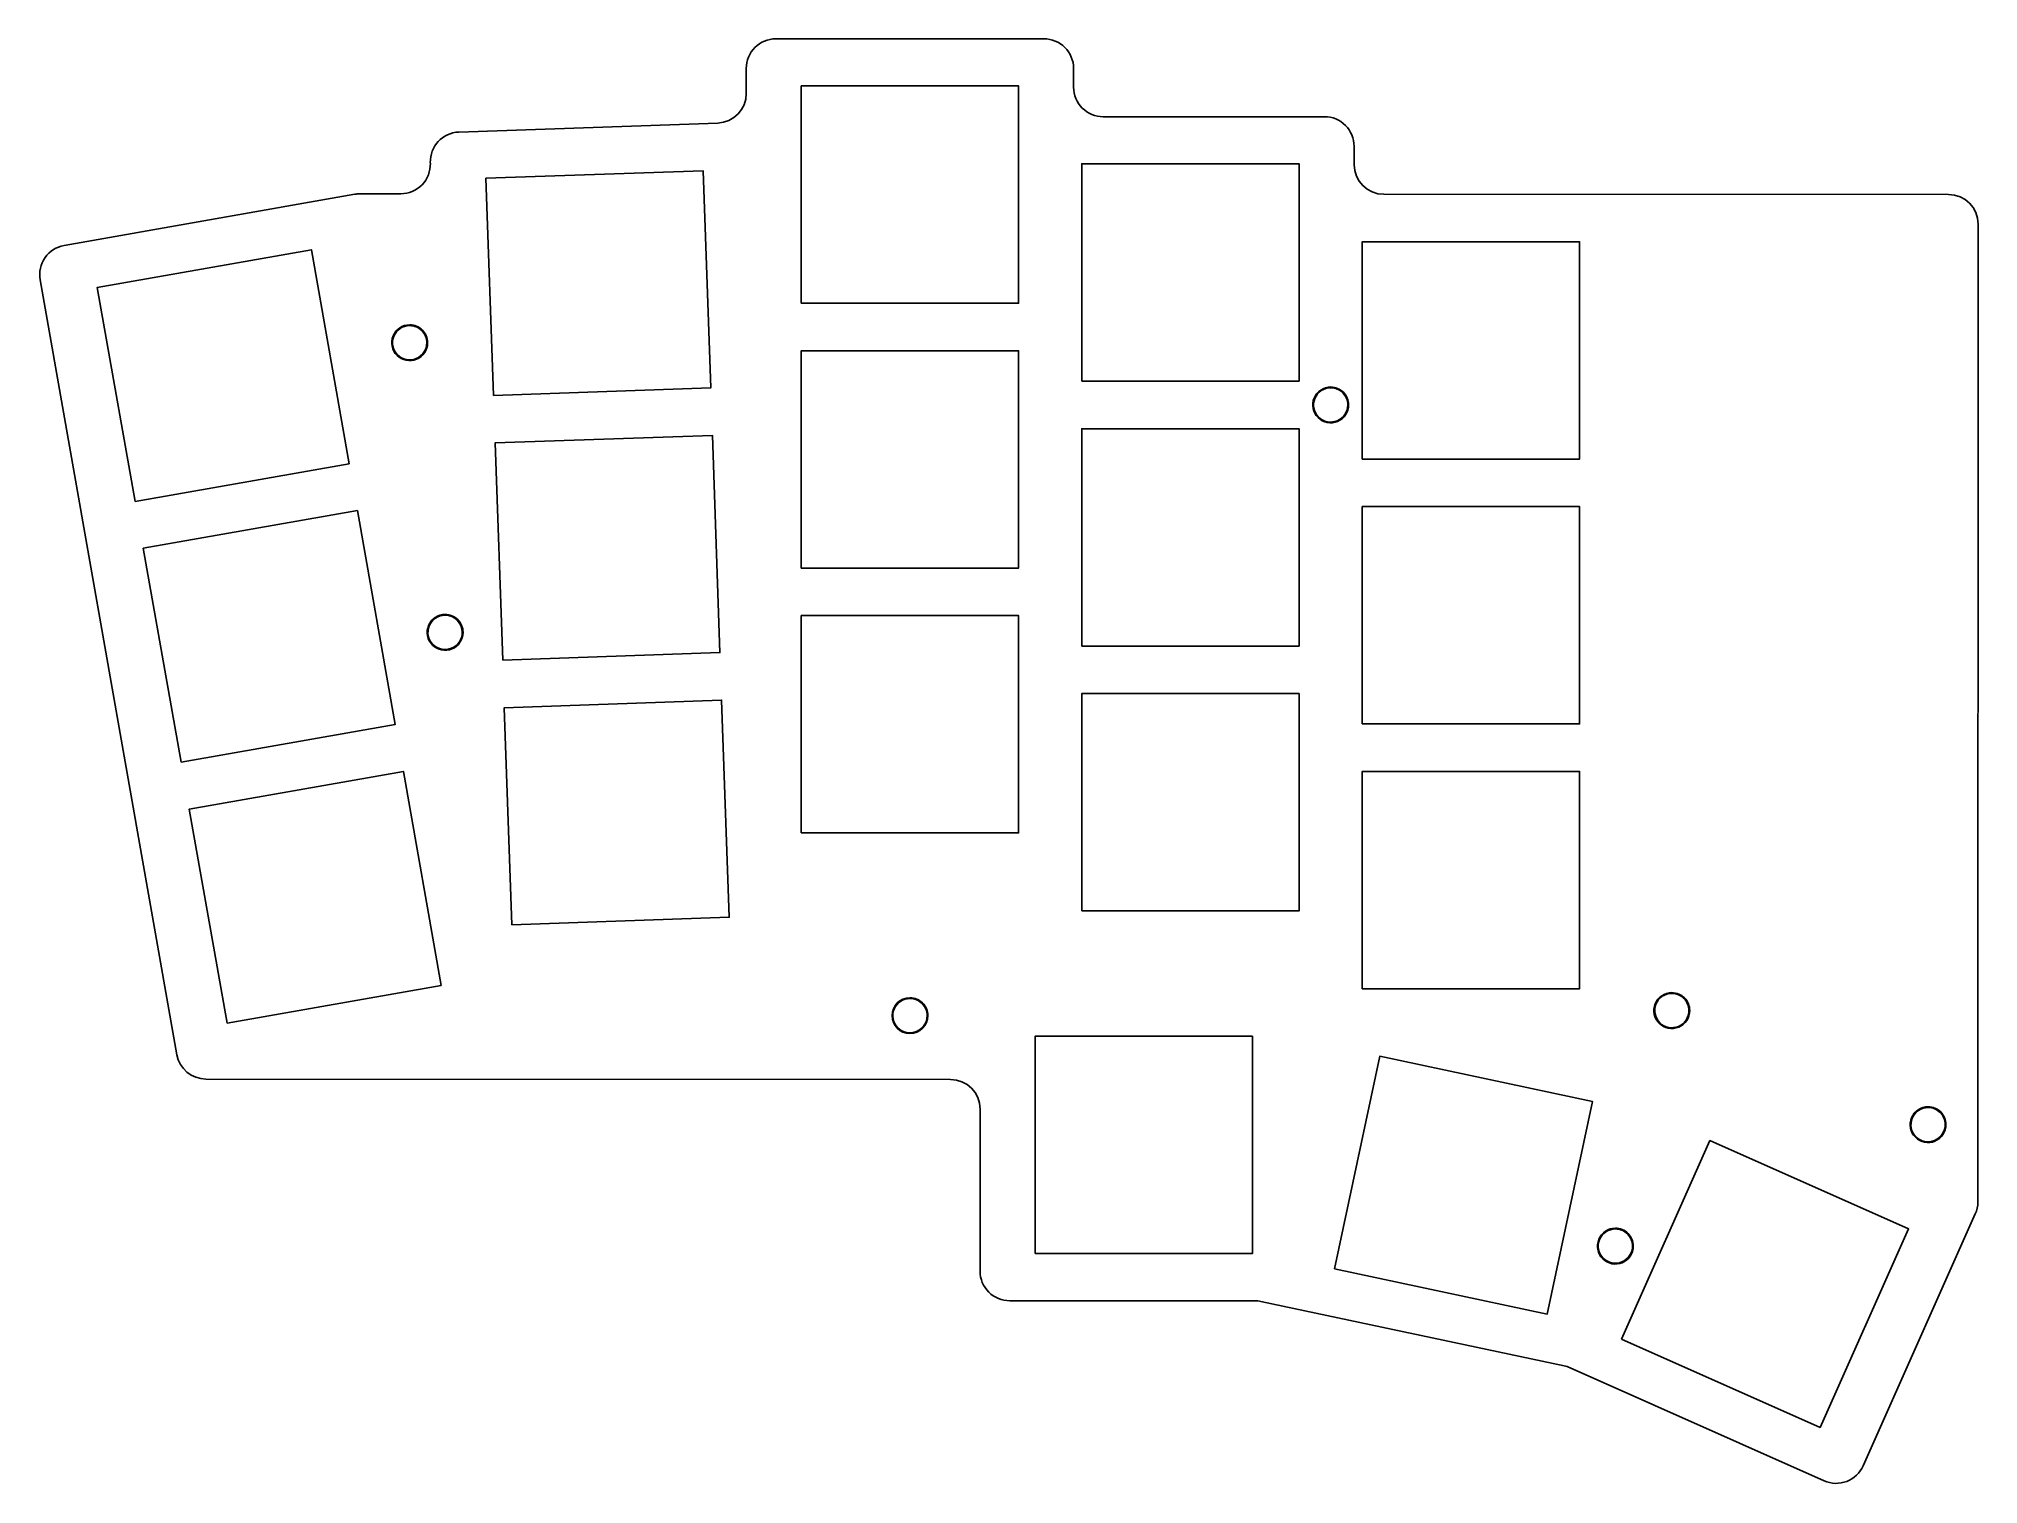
# Model space of a CAD drawing. Header units: millimetres. Extents: x 0 to 124, y 0 to 93.
import ezdxf

# ---------------------------------------------------------------- set-up
doc = ezdxf.new("R2010")
doc.units = ezdxf.units.MM
doc.layers.get('0').update_dxf_attribs({"linetype": 'CONTINUOUS'})

msp = doc.modelspace()

# ---------------------------------------------------------------- linework, layer by layer
at = {"color": 7}
for points in [[(64.518005, 92.796315), (47.318004, 92.796315)], [(45.418004, 90.896315), (45.418004, 89.288215)], [(66.418005, 89.696315), (66.418005, 90.896315)], [(26.973702, 86.809315), (43.584303, 87.389415)], [(68.318005, 87.796315), (82.518007, 87.796315)], [(84.418007, 84.715515), (84.418007, 85.896315)], [(25.141202, 84.844215), (25.142202, 84.813515)], [(20.291002, 82.819615), (1.6453, 79.531914)], [(20.621902, 82.848515), (23.242502, 82.847115)], [(86.317007, 82.815515), (122.56831, 82.797315)], [(124.46731, 80.896614), (124.44541, 18.141109)], [(0.1041, 77.330814), (8.874501, 27.59161)], [(58.518905, 25.99731), (10.744701, 26.02151)], [(60.418005, 24.09731), (60.418005, 13.696309)], [(117.083409, 1.202408), (124.28121, 17.369009)], [(62.318005, 11.796309), (78.047806, 11.796309)], [(78.442806, 11.754809), (97.896108, 7.619909)], [(98.273808, 7.497109), (114.574809, 0.239508)]]:
    msp.add_lwpolyline(points, dxfattribs=at)
for points in [[(48.943004, 75.821314), (62.893005, 75.821314), (62.893005, 89.771315), (48.943004, 89.771315)], [(66.943005, 70.821314), (80.893006, 70.821314), (80.893006, 84.771315), (66.943005, 84.771315)], [(29.190102, 69.901414), (43.131703, 70.388214), (42.644803, 84.329715), (28.703302, 83.842915)], [(84.943007, 65.821313), (98.893008, 65.821313), (98.893008, 79.771314), (84.943007, 79.771314)], [(6.1933, 63.096913), (19.931402, 65.519313), (17.509001, 79.257414), (3.7709, 76.835014)], [(23.816602, 74.437014)], [(23.816602, 74.437014)], [(23.816602, 74.387014)], [(23.816602, 74.387014)], [(23.816602, 74.387014)], [(23.816602, 74.387014)], [(48.943004, 58.821313), (62.893005, 58.821313), (62.893005, 72.771314), (48.943004, 72.771314)], [(82.918007, 70.446314)], [(82.918007, 70.446314)], [(82.918007, 70.396314)], [(82.918007, 70.396314)], [(82.918007, 70.396314)], [(82.918007, 70.396314)], [(29.783402, 52.911712), (43.724904, 53.398612), (43.238103, 67.340113), (29.296602, 66.853313)], [(66.943005, 53.821312), (80.893006, 53.821312), (80.893006, 67.771313), (66.943005, 67.771313)], [(9.145301, 46.355212), (22.883402, 48.777612), (20.461002, 62.515713), (6.723001, 60.093313)], [(84.943007, 48.821312), (98.893008, 48.821312), (98.893008, 62.771313), (84.943007, 62.771313)], [(26.088802, 55.849213)], [(26.088802, 55.849213)], [(26.088802, 55.799213)], [(26.088802, 55.799213)], [(26.088802, 55.799213)], [(26.088802, 55.799213)], [(48.943004, 41.821311), (62.893005, 41.821311), (62.893005, 55.771312), (48.943004, 55.771312)], [(30.376702, 35.922111), (44.318204, 36.409011), (43.831404, 50.350512), (29.889902, 49.863612)], [(66.943005, 36.821311), (80.893006, 36.821311), (80.893006, 50.771312), (66.943005, 50.771312)], [(12.097401, 29.61351), (25.835402, 32.035911), (23.413002, 45.773912), (9.675001, 43.351511)], [(84.943007, 31.821311), (98.893008, 31.821311), (98.893008, 45.771312), (84.943007, 45.771312)], [(55.918004, 31.246311)], [(55.918004, 31.246311)], [(55.918004, 31.196311)], [(55.918004, 31.196311)], [(55.918004, 31.196311)], [(55.918004, 31.196311)], [(104.806708, 31.572011)], [(104.806708, 31.572011)], [(104.806708, 31.522011)], [(104.806708, 31.522011)], [(104.806708, 31.522011)], [(104.806708, 31.522011)], [(63.943005, 14.821309), (77.893006, 14.821309), (77.893006, 28.77131), (63.943005, 28.77131)], [(83.163807, 13.843909), (96.809008, 10.943509), (99.709408, 24.58871), (86.064207, 27.48911)], [(121.25051, 24.25071)], [(121.25051, 24.25071)], [(121.25051, 24.20071)], [(121.25051, 24.20071)], [(121.25051, 24.20071)], [(121.25051, 24.20071)], [(101.576708, 9.337909), (114.320709, 3.663908), (119.99471, 16.407809), (107.250709, 22.08181)], [(101.186208, 16.453709)], [(101.186208, 16.453709)], [(101.186208, 16.403709)], [(101.186208, 16.403709)], [(101.186208, 16.403709)], [(101.186208, 16.403709)]]:
    msp.add_lwpolyline(points, close=True, dxfattribs=at)
for points in [[(45.974501, 92.239818), (45.618182, 91.883499), (45.418004, 91.400227), (45.418004, 90.896315)], [(47.318004, 92.796315), (46.814092, 92.796315), (46.33082, 92.596137), (45.974501, 92.239818)], [(65.861508, 92.239818), (65.505189, 92.596137), (65.021917, 92.796315), (64.518005, 92.796315)], [(66.418005, 90.896315), (66.418005, 91.400227), (66.217827, 91.883499), (65.861508, 92.239818)], [(66.418005, 89.696315), (66.418005, 89.192404), (66.618183, 88.709131), (66.974502, 88.352812)], [(43.584303, 87.389415), (44.6072, 87.42513), (45.417981, 88.264695), (45.418004, 89.288215)], [(66.974502, 88.352812), (67.330822, 87.996493), (67.814094, 87.796315), (68.318005, 87.796315)], [(83.86151, 87.239818), (83.50519, 87.596137), (83.021918, 87.796315), (82.518007, 87.796315)], [(84.418007, 85.896315), (84.418007, 86.400226), (84.217829, 86.883499), (83.86151, 87.239818)], [(26.973702, 86.809315), (25.925034, 86.772675), (25.10461, 85.892884), (25.141202, 84.844215)], [(24.609906, 83.426951), (24.968154, 83.797757), (25.160321, 84.298235), (25.142302, 84.813515)], [(84.418007, 84.715515), (84.418007, 83.666564), (85.268056, 82.816067), (86.317007, 82.815515)], [(23.242502, 82.847115), (23.758097, 82.846854), (24.251659, 83.056145), (24.609906, 83.426951)], [(20.621902, 82.848515), (20.510969, 82.84856), (20.400246, 82.838889), (20.291002, 82.819615)], [(124.46731, 80.896614), (124.467697, 81.945839), (123.617534, 82.796762), (122.56831, 82.797315)], [(0.418831, 78.750562), (0.129799, 78.337774), (0.016587, 77.827075), (0.1041, 77.330814)], [(1.6453, 79.531914), (1.149038, 79.444411), (0.707863, 79.163349), (0.418831, 78.750562)], [(22.75414, 73.7271), (22.576142, 73.297374), (22.674531, 72.802739), (23.003429, 72.473841)], [(22.75414, 73.7271), (22.576142, 73.297374), (22.674531, 72.802739), (23.003429, 72.473841)], [(22.800334, 73.707966), (22.630075, 73.296924), (22.724187, 72.823794), (23.038784, 72.509196)], [(22.800334, 73.707966), (22.630075, 73.296924), (22.724187, 72.823794), (23.038784, 72.509196)], [(22.800334, 73.707966), (22.630075, 73.296924), (22.724187, 72.823794), (23.038784, 72.509196)], [(22.800334, 73.707966), (22.630075, 73.296924), (22.724187, 72.823794), (23.038784, 72.509196)], [(23.816602, 74.437014), (23.35147, 74.437014), (22.932139, 74.156825), (22.75414, 73.7271)], [(23.816602, 74.437014), (23.35147, 74.437014), (22.932139, 74.156825), (22.75414, 73.7271)], [(23.816602, 74.387014), (23.371693, 74.387014), (22.970593, 74.119008), (22.800334, 73.707966)], [(23.816602, 74.387014), (23.371693, 74.387014), (22.970593, 74.119008), (22.800334, 73.707966)], [(23.816602, 74.387014), (23.371693, 74.387014), (22.970593, 74.119008), (22.800334, 73.707966)], [(23.816602, 74.387014), (23.371693, 74.387014), (22.970593, 74.119008), (22.800334, 73.707966)], [(24.629775, 74.100187), (24.414108, 74.315854), (24.121601, 74.437014), (23.816602, 74.437014)], [(24.629775, 74.100187), (24.414108, 74.315854), (24.121601, 74.437014), (23.816602, 74.437014)], [(24.594419, 74.064831), (24.388129, 74.271121), (24.10834, 74.387014), (23.816602, 74.387014)], [(24.594419, 74.064831), (24.388129, 74.271121), (24.10834, 74.387014), (23.816602, 74.387014)], [(24.594419, 74.064831), (24.388129, 74.271121), (24.10834, 74.387014), (23.816602, 74.387014)], [(24.594419, 74.064831), (24.388129, 74.271121), (24.10834, 74.387014), (23.816602, 74.387014)], [(24.916602, 73.287014), (24.916602, 73.578752), (24.800709, 73.858541), (24.594419, 74.064831)], [(24.916602, 73.287014), (24.916602, 73.578752), (24.800709, 73.858541), (24.594419, 74.064831)], [(24.916602, 73.287014), (24.916602, 73.578752), (24.800709, 73.858541), (24.594419, 74.064831)], [(24.916602, 73.287014), (24.916602, 73.578752), (24.800709, 73.858541), (24.594419, 74.064831)], [(24.966602, 73.287014), (24.966602, 73.592013), (24.845442, 73.88452), (24.629775, 74.100187)], [(24.966602, 73.287014), (24.966602, 73.592013), (24.845442, 73.88452), (24.629775, 74.100187)], [(23.003429, 72.473841), (23.332327, 72.144943), (23.826962, 72.046554), (24.256688, 72.224552)], [(23.003429, 72.473841), (23.332327, 72.144943), (23.826962, 72.046554), (24.256688, 72.224552)], [(23.038784, 72.509196), (23.353382, 72.194599), (23.826512, 72.100487), (24.237554, 72.270746)], [(23.038784, 72.509196), (23.353382, 72.194599), (23.826512, 72.100487), (24.237554, 72.270746)], [(23.038784, 72.509196), (23.353382, 72.194599), (23.826512, 72.100487), (24.237554, 72.270746)], [(23.038784, 72.509196), (23.353382, 72.194599), (23.826512, 72.100487), (24.237554, 72.270746)], [(24.237554, 72.270746), (24.648596, 72.441005), (24.916602, 72.842105), (24.916602, 73.287014)], [(24.237554, 72.270746), (24.648596, 72.441005), (24.916602, 72.842105), (24.916602, 73.287014)], [(24.237554, 72.270746), (24.648596, 72.441005), (24.916602, 72.842105), (24.916602, 73.287014)], [(24.237554, 72.270746), (24.648596, 72.441005), (24.916602, 72.842105), (24.916602, 73.287014)], [(24.256688, 72.224552), (24.686413, 72.402551), (24.966602, 72.821882), (24.966602, 73.287014)], [(24.256688, 72.224552), (24.686413, 72.402551), (24.966602, 72.821882), (24.966602, 73.287014)], [(81.855545, 69.7364), (81.677547, 69.306674), (81.775936, 68.812038), (82.104834, 68.483141)], [(81.855545, 69.7364), (81.677547, 69.306674), (81.775936, 68.812038), (82.104834, 68.483141)], [(81.901739, 69.717265), (81.73148, 69.306224), (81.825591, 68.833094), (82.140189, 68.518496)], [(81.901739, 69.717265), (81.73148, 69.306224), (81.825591, 68.833094), (82.140189, 68.518496)], [(81.901739, 69.717265), (81.73148, 69.306224), (81.825591, 68.833094), (82.140189, 68.518496)], [(81.901739, 69.717265), (81.73148, 69.306224), (81.825591, 68.833094), (82.140189, 68.518496)], [(82.918007, 70.446314), (82.452875, 70.446314), (82.033543, 70.166125), (81.855545, 69.7364)], [(82.918007, 70.446314), (82.452875, 70.446314), (82.033543, 70.166125), (81.855545, 69.7364)], [(82.918007, 70.396314), (82.473098, 70.396314), (82.071998, 70.128307), (81.901739, 69.717265)], [(82.918007, 70.396314), (82.473098, 70.396314), (82.071998, 70.128307), (81.901739, 69.717265)], [(82.918007, 70.396314), (82.473098, 70.396314), (82.071998, 70.128307), (81.901739, 69.717265)], [(82.918007, 70.396314), (82.473098, 70.396314), (82.071998, 70.128307), (81.901739, 69.717265)], [(83.73118, 70.109486), (83.515513, 70.325153), (83.223006, 70.446314), (82.918007, 70.446314)], [(83.73118, 70.109486), (83.515513, 70.325153), (83.223006, 70.446314), (82.918007, 70.446314)], [(83.695824, 70.074131), (83.489534, 70.280421), (83.209745, 70.396314), (82.918007, 70.396314)], [(83.695824, 70.074131), (83.489534, 70.280421), (83.209745, 70.396314), (82.918007, 70.396314)], [(83.695824, 70.074131), (83.489534, 70.280421), (83.209745, 70.396314), (82.918007, 70.396314)], [(83.695824, 70.074131), (83.489534, 70.280421), (83.209745, 70.396314), (82.918007, 70.396314)], [(84.018007, 69.296314), (84.018007, 69.588052), (83.902114, 69.867841), (83.695824, 70.074131)], [(84.018007, 69.296314), (84.018007, 69.588052), (83.902114, 69.867841), (83.695824, 70.074131)], [(84.018007, 69.296314), (84.018007, 69.588052), (83.902114, 69.867841), (83.695824, 70.074131)], [(84.018007, 69.296314), (84.018007, 69.588052), (83.902114, 69.867841), (83.695824, 70.074131)], [(84.068007, 69.296314), (84.068007, 69.601313), (83.946846, 69.89382), (83.73118, 70.109486)], [(84.068007, 69.296314), (84.068007, 69.601313), (83.946846, 69.89382), (83.73118, 70.109486)], [(82.104834, 68.483141), (82.433732, 68.154243), (82.928367, 68.055854), (83.358093, 68.233852)], [(82.104834, 68.483141), (82.433732, 68.154243), (82.928367, 68.055854), (83.358093, 68.233852)], [(82.140189, 68.518496), (82.454787, 68.203898), (82.927917, 68.109787), (83.338958, 68.280046)], [(82.140189, 68.518496), (82.454787, 68.203898), (82.927917, 68.109787), (83.338958, 68.280046)], [(82.140189, 68.518496), (82.454787, 68.203898), (82.927917, 68.109787), (83.338958, 68.280046)], [(82.140189, 68.518496), (82.454787, 68.203898), (82.927917, 68.109787), (83.338958, 68.280046)], [(83.338958, 68.280046), (83.75, 68.450305), (84.018007, 68.851405), (84.018007, 69.296314)], [(83.338958, 68.280046), (83.75, 68.450305), (84.018007, 68.851405), (84.018007, 69.296314)], [(83.338958, 68.280046), (83.75, 68.450305), (84.018007, 68.851405), (84.018007, 69.296314)], [(83.338958, 68.280046), (83.75, 68.450305), (84.018007, 68.851405), (84.018007, 69.296314)], [(83.358093, 68.233852), (83.787818, 68.41185), (84.068007, 68.831182), (84.068007, 69.296314)], [(83.358093, 68.233852), (83.787818, 68.41185), (84.068007, 68.831182), (84.068007, 69.296314)], [(25.026341, 55.139299), (24.848342, 54.709574), (24.946732, 54.214938), (25.275629, 53.886041)], [(25.026341, 55.139299), (24.848342, 54.709574), (24.946732, 54.214938), (25.275629, 53.886041)], [(25.072535, 55.120165), (24.902275, 54.709123), (24.996387, 54.235994), (25.310985, 53.921396)], [(25.072535, 55.120165), (24.902275, 54.709123), (24.996387, 54.235994), (25.310985, 53.921396)], [(25.072535, 55.120165), (24.902275, 54.709123), (24.996387, 54.235994), (25.310985, 53.921396)], [(25.072535, 55.120165), (24.902275, 54.709123), (24.996387, 54.235994), (25.310985, 53.921396)], [(26.088802, 55.849213), (25.62367, 55.849213), (25.204339, 55.569025), (25.026341, 55.139299)], [(26.088802, 55.849213), (25.62367, 55.849213), (25.204339, 55.569025), (25.026341, 55.139299)], [(26.088802, 55.799213), (25.643894, 55.799213), (25.242794, 55.531207), (25.072535, 55.120165)], [(26.088802, 55.799213), (25.643894, 55.799213), (25.242794, 55.531207), (25.072535, 55.120165)], [(26.088802, 55.799213), (25.643894, 55.799213), (25.242794, 55.531207), (25.072535, 55.120165)], [(26.088802, 55.799213), (25.643894, 55.799213), (25.242794, 55.531207), (25.072535, 55.120165)], [(26.901975, 55.512386), (26.686308, 55.728053), (26.393801, 55.849213), (26.088802, 55.849213)], [(26.901975, 55.512386), (26.686308, 55.728053), (26.393801, 55.849213), (26.088802, 55.849213)], [(27.188802, 54.699213), (27.188802, 55.306727), (26.696315, 55.799213), (26.088802, 55.799213)], [(27.188802, 54.699213), (27.188802, 55.306727), (26.696315, 55.799213), (26.088802, 55.799213)], [(27.188802, 54.699213), (27.188802, 55.306727), (26.696315, 55.799213), (26.088802, 55.799213)], [(27.188802, 54.699213), (27.188802, 55.306727), (26.696315, 55.799213), (26.088802, 55.799213)], [(27.238802, 54.699213), (27.238802, 55.004212), (27.117642, 55.296719), (26.901975, 55.512386)], [(27.238802, 54.699213), (27.238802, 55.004212), (27.117642, 55.296719), (26.901975, 55.512386)], [(25.275629, 53.886041), (25.604527, 53.557143), (26.099162, 53.458754), (26.528888, 53.636752)], [(25.275629, 53.886041), (25.604527, 53.557143), (26.099162, 53.458754), (26.528888, 53.636752)], [(25.310985, 53.921396), (25.625582, 53.606798), (26.098712, 53.512687), (26.509754, 53.682946)], [(25.310985, 53.921396), (25.625582, 53.606798), (26.098712, 53.512687), (26.509754, 53.682946)], [(25.310985, 53.921396), (25.625582, 53.606798), (26.098712, 53.512687), (26.509754, 53.682946)], [(25.310985, 53.921396), (25.625582, 53.606798), (26.098712, 53.512687), (26.509754, 53.682946)], [(26.509754, 53.682946), (26.920796, 53.853205), (27.188802, 54.254305), (27.188802, 54.699213)], [(26.509754, 53.682946), (26.920796, 53.853205), (27.188802, 54.254305), (27.188802, 54.699213)], [(26.509754, 53.682946), (26.920796, 53.853205), (27.188802, 54.254305), (27.188802, 54.699213)], [(26.509754, 53.682946), (26.920796, 53.853205), (27.188802, 54.254305), (27.188802, 54.699213)], [(26.528888, 53.636752), (26.958614, 53.81475), (27.238802, 54.234082), (27.238802, 54.699213)], [(26.528888, 53.636752), (26.958614, 53.81475), (27.238802, 54.234082), (27.238802, 54.699213)], [(55.918004, 31.246311), (55.282877, 31.246311), (54.768004, 30.731438), (54.768004, 30.09631)], [(55.918004, 31.246311), (55.282877, 31.246311), (54.768004, 30.731438), (54.768004, 30.09631)], [(55.918004, 31.196311), (55.473096, 31.196311), (55.071996, 30.928304), (54.901737, 30.517262)], [(55.918004, 31.196311), (55.473096, 31.196311), (55.071996, 30.928304), (54.901737, 30.517262)], [(55.918004, 31.196311), (55.473096, 31.196311), (55.071996, 30.928304), (54.901737, 30.517262)], [(55.918004, 31.196311), (55.473096, 31.196311), (55.071996, 30.928304), (54.901737, 30.517262)], [(56.731177, 30.909483), (56.515511, 31.12515), (56.223003, 31.246311), (55.918004, 31.246311)], [(56.731177, 30.909483), (56.515511, 31.12515), (56.223003, 31.246311), (55.918004, 31.246311)], [(56.695822, 30.874128), (56.489532, 31.080418), (56.209743, 31.196311), (55.918004, 31.196311)], [(56.695822, 30.874128), (56.489532, 31.080418), (56.209743, 31.196311), (55.918004, 31.196311)], [(56.695822, 30.874128), (56.489532, 31.080418), (56.209743, 31.196311), (55.918004, 31.196311)], [(56.695822, 30.874128), (56.489532, 31.080418), (56.209743, 31.196311), (55.918004, 31.196311)], [(104.806708, 31.572011), (104.341577, 31.572011), (103.922245, 31.291822), (103.744247, 30.862096)], [(104.806708, 31.572011), (104.341577, 31.572011), (103.922245, 31.291822), (103.744247, 30.862096)], [(104.806708, 31.522011), (104.3618, 31.522011), (103.9607, 31.254004), (103.790441, 30.842962)], [(104.806708, 31.522011), (104.3618, 31.522011), (103.9607, 31.254004), (103.790441, 30.842962)], [(104.806708, 31.522011), (104.3618, 31.522011), (103.9607, 31.254004), (103.790441, 30.842962)], [(104.806708, 31.522011), (104.3618, 31.522011), (103.9607, 31.254004), (103.790441, 30.842962)], [(105.619881, 31.235183), (105.404214, 31.45085), (105.111707, 31.572011), (104.806708, 31.572011)], [(105.619881, 31.235183), (105.404214, 31.45085), (105.111707, 31.572011), (104.806708, 31.572011)], [(105.584526, 31.199828), (105.378236, 31.406118), (105.098447, 31.522011), (104.806708, 31.522011)], [(105.584526, 31.199828), (105.378236, 31.406118), (105.098447, 31.522011), (104.806708, 31.522011)], [(105.584526, 31.199828), (105.378236, 31.406118), (105.098447, 31.522011), (104.806708, 31.522011)], [(105.584526, 31.199828), (105.378236, 31.406118), (105.098447, 31.522011), (104.806708, 31.522011)], [(105.906709, 30.42201), (105.906709, 30.713749), (105.790816, 30.993538), (105.584526, 31.199828)], [(105.906709, 30.42201), (105.906709, 30.713749), (105.790816, 30.993538), (105.584526, 31.199828)], [(105.906709, 30.42201), (105.906709, 30.713749), (105.790816, 30.993538), (105.584526, 31.199828)], [(105.906709, 30.42201), (105.906709, 30.713749), (105.790816, 30.993538), (105.584526, 31.199828)], [(105.956709, 30.42201), (105.956709, 30.727009), (105.835548, 31.019516), (105.619881, 31.235183)], [(105.956709, 30.42201), (105.956709, 30.727009), (105.835548, 31.019516), (105.619881, 31.235183)], [(54.901737, 30.517262), (54.731478, 30.10622), (54.825589, 29.633091), (55.140187, 29.318493)], [(54.901737, 30.517262), (54.731478, 30.10622), (54.825589, 29.633091), (55.140187, 29.318493)], [(54.901737, 30.517262), (54.731478, 30.10622), (54.825589, 29.633091), (55.140187, 29.318493)], [(54.901737, 30.517262), (54.731478, 30.10622), (54.825589, 29.633091), (55.140187, 29.318493)], [(54.768004, 30.09631), (54.768004, 29.461183), (55.282877, 28.94631), (55.918004, 28.94631)], [(54.768004, 30.09631), (54.768004, 29.461183), (55.282877, 28.94631), (55.918004, 28.94631)], [(55.918004, 28.94631), (56.553132, 28.94631), (57.068005, 29.461183), (57.068005, 30.09631)], [(55.918004, 28.94631), (56.553132, 28.94631), (57.068005, 29.461183), (57.068005, 30.09631)], [(56.338956, 29.080043), (56.749998, 29.250302), (57.018005, 29.651402), (57.018005, 30.09631)], [(56.338956, 29.080043), (56.749998, 29.250302), (57.018005, 29.651402), (57.018005, 30.09631)], [(56.338956, 29.080043), (56.749998, 29.250302), (57.018005, 29.651402), (57.018005, 30.09631)], [(56.338956, 29.080043), (56.749998, 29.250302), (57.018005, 29.651402), (57.018005, 30.09631)], [(57.018005, 30.09631), (57.018005, 30.388049), (56.902112, 30.667838), (56.695822, 30.874128)], [(57.018005, 30.09631), (57.018005, 30.388049), (56.902112, 30.667838), (56.695822, 30.874128)], [(57.018005, 30.09631), (57.018005, 30.388049), (56.902112, 30.667838), (56.695822, 30.874128)], [(57.018005, 30.09631), (57.018005, 30.388049), (56.902112, 30.667838), (56.695822, 30.874128)], [(57.068005, 30.09631), (57.068005, 30.401309), (56.946844, 30.693816), (56.731177, 30.909483)], [(57.068005, 30.09631), (57.068005, 30.401309), (56.946844, 30.693816), (56.731177, 30.909483)], [(103.744247, 30.862096), (103.566249, 30.432371), (103.664638, 29.937735), (103.993536, 29.608838)], [(103.744247, 30.862096), (103.566249, 30.432371), (103.664638, 29.937735), (103.993536, 29.608838)], [(103.790441, 30.842962), (103.620182, 30.43192), (103.714293, 29.958791), (104.028891, 29.644193)], [(103.790441, 30.842962), (103.620182, 30.43192), (103.714293, 29.958791), (104.028891, 29.644193)], [(103.790441, 30.842962), (103.620182, 30.43192), (103.714293, 29.958791), (104.028891, 29.644193)], [(103.790441, 30.842962), (103.620182, 30.43192), (103.714293, 29.958791), (104.028891, 29.644193)], [(105.22766, 29.405743), (105.638702, 29.576002), (105.906709, 29.977102), (105.906709, 30.42201)], [(105.22766, 29.405743), (105.638702, 29.576002), (105.906709, 29.977102), (105.906709, 30.42201)], [(105.22766, 29.405743), (105.638702, 29.576002), (105.906709, 29.977102), (105.906709, 30.42201)], [(105.22766, 29.405743), (105.638702, 29.576002), (105.906709, 29.977102), (105.906709, 30.42201)], [(105.246794, 29.359549), (105.67652, 29.537547), (105.956709, 29.956879), (105.956709, 30.42201)], [(105.246794, 29.359549), (105.67652, 29.537547), (105.956709, 29.956879), (105.956709, 30.42201)], [(55.140187, 29.318493), (55.454785, 29.003895), (55.927914, 28.909784), (56.338956, 29.080043)], [(55.140187, 29.318493), (55.454785, 29.003895), (55.927914, 28.909784), (56.338956, 29.080043)], [(55.140187, 29.318493), (55.454785, 29.003895), (55.927914, 28.909784), (56.338956, 29.080043)], [(55.140187, 29.318493), (55.454785, 29.003895), (55.927914, 28.909784), (56.338956, 29.080043)], [(103.993536, 29.608838), (104.322433, 29.27994), (104.817069, 29.181551), (105.246794, 29.359549)], [(103.993536, 29.608838), (104.322433, 29.27994), (104.817069, 29.181551), (105.246794, 29.359549)], [(104.028891, 29.644193), (104.343489, 29.329595), (104.816618, 29.235484), (105.22766, 29.405743)], [(104.028891, 29.644193), (104.343489, 29.329595), (104.816618, 29.235484), (105.22766, 29.405743)], [(104.028891, 29.644193), (104.343489, 29.329595), (104.816618, 29.235484), (105.22766, 29.405743)], [(104.028891, 29.644193), (104.343489, 29.329595), (104.816618, 29.235484), (105.22766, 29.405743)], [(8.874501, 27.59161), (9.034539, 26.683895), (9.822986, 26.021966), (10.744701, 26.02151)], [(60.418005, 24.09731), (60.418005, 25.146261), (59.567955, 25.996758), (58.519005, 25.99731)], [(121.25051, 24.25071), (120.785378, 24.25071), (120.366046, 23.970521), (120.188048, 23.540796)], [(121.25051, 24.25071), (120.785378, 24.25071), (120.366046, 23.970521), (120.188048, 23.540796)], [(121.25051, 24.20071), (120.805601, 24.20071), (120.404501, 23.932704), (120.234242, 23.521662)], [(121.25051, 24.20071), (120.805601, 24.20071), (120.404501, 23.932704), (120.234242, 23.521662)], [(121.25051, 24.20071), (120.805601, 24.20071), (120.404501, 23.932704), (120.234242, 23.521662)], [(121.25051, 24.20071), (120.805601, 24.20071), (120.404501, 23.932704), (120.234242, 23.521662)], [(122.063683, 23.913883), (121.848016, 24.12955), (121.555509, 24.25071), (121.25051, 24.25071)], [(122.063683, 23.913883), (121.848016, 24.12955), (121.555509, 24.25071), (121.25051, 24.25071)], [(122.028327, 23.878527), (121.822037, 24.084817), (121.542248, 24.20071), (121.25051, 24.20071)], [(122.028327, 23.878527), (121.822037, 24.084817), (121.542248, 24.20071), (121.25051, 24.20071)], [(122.028327, 23.878527), (121.822037, 24.084817), (121.542248, 24.20071), (121.25051, 24.20071)], [(122.028327, 23.878527), (121.822037, 24.084817), (121.542248, 24.20071), (121.25051, 24.20071)], [(122.35051, 23.10071), (122.35051, 23.392448), (122.234617, 23.672237), (122.028327, 23.878527)], [(122.35051, 23.10071), (122.35051, 23.392448), (122.234617, 23.672237), (122.028327, 23.878527)], [(122.35051, 23.10071), (122.35051, 23.392448), (122.234617, 23.672237), (122.028327, 23.878527)], [(122.35051, 23.10071), (122.35051, 23.392448), (122.234617, 23.672237), (122.028327, 23.878527)], [(122.40051, 23.10071), (122.40051, 23.405709), (122.279349, 23.698216), (122.063683, 23.913883)], [(122.40051, 23.10071), (122.40051, 23.405709), (122.279349, 23.698216), (122.063683, 23.913883)], [(120.188048, 23.540796), (120.01005, 23.11107), (120.108439, 22.616435), (120.437337, 22.287537)], [(120.188048, 23.540796), (120.01005, 23.11107), (120.108439, 22.616435), (120.437337, 22.287537)], [(120.234242, 23.521662), (120.063983, 23.11062), (120.158094, 22.63749), (120.472692, 22.322892)], [(120.234242, 23.521662), (120.063983, 23.11062), (120.158094, 22.63749), (120.472692, 22.322892)], [(120.234242, 23.521662), (120.063983, 23.11062), (120.158094, 22.63749), (120.472692, 22.322892)], [(120.234242, 23.521662), (120.063983, 23.11062), (120.158094, 22.63749), (120.472692, 22.322892)], [(121.671462, 22.084442), (122.082503, 22.254701), (122.35051, 22.655801), (122.35051, 23.10071)], [(121.671462, 22.084442), (122.082503, 22.254701), (122.35051, 22.655801), (122.35051, 23.10071)], [(121.671462, 22.084442), (122.082503, 22.254701), (122.35051, 22.655801), (122.35051, 23.10071)], [(121.671462, 22.084442), (122.082503, 22.254701), (122.35051, 22.655801), (122.35051, 23.10071)], [(121.690596, 22.038248), (122.120321, 22.216246), (122.40051, 22.635578), (122.40051, 23.10071)], [(121.690596, 22.038248), (122.120321, 22.216246), (122.40051, 22.635578), (122.40051, 23.10071)], [(120.437337, 22.287537), (120.766235, 21.958639), (121.26087, 21.86025), (121.690596, 22.038248)], [(120.437337, 22.287537), (120.766235, 21.958639), (121.26087, 21.86025), (121.690596, 22.038248)], [(120.472692, 22.322892), (120.78729, 22.008295), (121.26042, 21.914183), (121.671462, 22.084442)], [(120.472692, 22.322892), (120.78729, 22.008295), (121.26042, 21.914183), (121.671462, 22.084442)], [(120.472692, 22.322892), (120.78729, 22.008295), (121.26042, 21.914183), (121.671462, 22.084442)], [(120.472692, 22.322892), (120.78729, 22.008295), (121.26042, 21.914183), (121.671462, 22.084442)], [(124.28121, 17.369009), (124.389392, 17.612043), (124.445332, 17.875086), (124.44541, 18.141109)], [(101.186208, 16.453709), (100.721077, 16.453709), (100.301745, 16.173521), (100.123747, 15.743795)], [(101.186208, 16.453709), (100.721077, 16.453709), (100.301745, 16.173521), (100.123747, 15.743795)], [(101.186208, 16.403709), (100.7413, 16.403709), (100.3402, 16.135703), (100.169941, 15.724661)], [(101.186208, 16.403709), (100.7413, 16.403709), (100.3402, 16.135703), (100.169941, 15.724661)], [(101.186208, 16.403709), (100.7413, 16.403709), (100.3402, 16.135703), (100.169941, 15.724661)], [(101.186208, 16.403709), (100.7413, 16.403709), (100.3402, 16.135703), (100.169941, 15.724661)], [(101.999381, 16.116882), (101.783714, 16.332549), (101.491207, 16.453709), (101.186208, 16.453709)], [(101.999381, 16.116882), (101.783714, 16.332549), (101.491207, 16.453709), (101.186208, 16.453709)], [(101.964026, 16.081527), (101.757736, 16.287817), (101.477946, 16.403709), (101.186208, 16.403709)], [(101.964026, 16.081527), (101.757736, 16.287817), (101.477946, 16.403709), (101.186208, 16.403709)], [(101.964026, 16.081527), (101.757736, 16.287817), (101.477946, 16.403709), (101.186208, 16.403709)], [(101.964026, 16.081527), (101.757736, 16.287817), (101.477946, 16.403709), (101.186208, 16.403709)], [(100.123747, 15.743795), (99.945748, 15.31407), (100.044138, 14.819434), (100.373035, 14.490536)], [(100.123747, 15.743795), (99.945748, 15.31407), (100.044138, 14.819434), (100.373035, 14.490536)], [(100.169941, 15.724661), (99.999681, 15.313619), (100.093793, 14.84049), (100.408391, 14.525892)], [(100.169941, 15.724661), (99.999681, 15.313619), (100.093793, 14.84049), (100.408391, 14.525892)], [(100.169941, 15.724661), (99.999681, 15.313619), (100.093793, 14.84049), (100.408391, 14.525892)], [(100.169941, 15.724661), (99.999681, 15.313619), (100.093793, 14.84049), (100.408391, 14.525892)], [(101.60716, 14.287442), (102.018202, 14.457701), (102.286208, 14.858801), (102.286208, 15.303709)], [(101.60716, 14.287442), (102.018202, 14.457701), (102.286208, 14.858801), (102.286208, 15.303709)], [(101.60716, 14.287442), (102.018202, 14.457701), (102.286208, 14.858801), (102.286208, 15.303709)], [(101.60716, 14.287442), (102.018202, 14.457701), (102.286208, 14.858801), (102.286208, 15.303709)], [(101.626294, 14.241248), (102.05602, 14.419246), (102.336208, 14.838578), (102.336208, 15.303709)], [(101.626294, 14.241248), (102.05602, 14.419246), (102.336208, 14.838578), (102.336208, 15.303709)], [(102.286208, 15.303709), (102.286208, 15.595447), (102.170316, 15.875237), (101.964026, 16.081527)], [(102.286208, 15.303709), (102.286208, 15.595447), (102.170316, 15.875237), (101.964026, 16.081527)], [(102.286208, 15.303709), (102.286208, 15.595447), (102.170316, 15.875237), (101.964026, 16.081527)], [(102.286208, 15.303709), (102.286208, 15.595447), (102.170316, 15.875237), (101.964026, 16.081527)], [(102.336208, 15.303709), (102.336208, 15.608708), (102.215048, 15.901215), (101.999381, 16.116882)], [(102.336208, 15.303709), (102.336208, 15.608708), (102.215048, 15.901215), (101.999381, 16.116882)], [(60.418005, 13.696309), (60.418005, 13.192398), (60.618183, 12.709125), (60.974502, 12.352806)], [(100.373035, 14.490536), (100.701933, 14.161639), (101.196569, 14.06325), (101.626294, 14.241248)], [(100.373035, 14.490536), (100.701933, 14.161639), (101.196569, 14.06325), (101.626294, 14.241248)], [(100.408391, 14.525892), (100.722988, 14.211294), (101.196118, 14.117183), (101.60716, 14.287442)], [(100.408391, 14.525892), (100.722988, 14.211294), (101.196118, 14.117183), (101.60716, 14.287442)], [(100.408391, 14.525892), (100.722988, 14.211294), (101.196118, 14.117183), (101.60716, 14.287442)], [(100.408391, 14.525892), (100.722988, 14.211294), (101.196118, 14.117183), (101.60716, 14.287442)], [(60.974502, 12.352806), (61.330821, 11.996487), (61.814094, 11.796309), (62.318005, 11.796309)], [(78.442806, 11.754809), (78.312951, 11.782404), (78.180561, 11.796313), (78.047806, 11.796309)], [(98.273808, 7.497109), (98.152511, 7.551131), (98.025886, 7.592289), (97.896008, 7.619909)], [(114.574809, 0.239508), (115.035158, 0.034526), (115.558081, 0.020817), (116.028537, 0.201397)], [(116.028537, 0.201397), (116.498994, 0.381977), (116.878444, 0.742053), (117.083409, 1.202408)]]:
    msp.add_open_spline(points, degree=3, dxfattribs=at)

doc.saveas('drawing.dxf')
